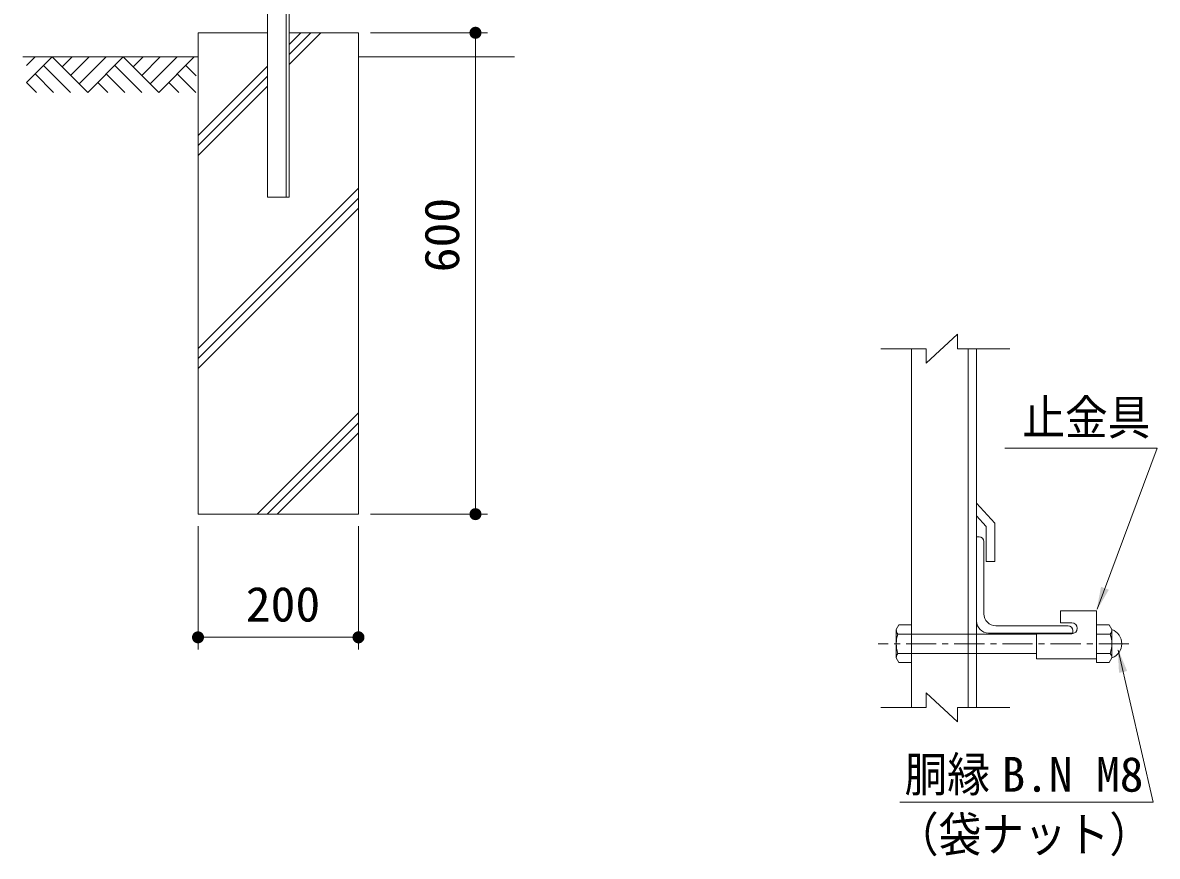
# Model space of a CAD drawing. Units: millimetres, scale not verified. Extents: x -4455 to 4455, y -3150 to 3150.
# Drawn here: x -70 to 1344, y -482 to 558 of the extents above; entities that cross this region are included whole.
import ezdxf
from ezdxf.enums import TextEntityAlignment as Align

# ---------------------------------------------------------------- set-up
doc = ezdxf.new("R2010")
doc.units = ezdxf.units.MM
doc.header["$LTSCALE"] = 30
doc.linetypes.add('DASHED', pattern=[7.5, 6, -1.5])
doc.linetypes.add('USER1', pattern=[2, 1.25, -0.25, 0.25, -0.25])
for name, color, linetype, lineweight in [('0-0_7詳細', 7, 'Continuous', 18), ('0-1_SUNPOU', 1, 'Continuous', 18), ('0-4_4基礎', 4, 'Continuous', 18), ('0-5_0', 1, 'Continuous', 18), ('0-6_5寸法', 1, 'Continuous', 18), ('0-7_1部材', 7, 'Continuous', 9), ('0-8_GL', 7, 'Continuous', 9)]:
    doc.layers.add(name, color=color, linetype=linetype, lineweight=lineweight)
doc.styles.add('ＭＳ ゴシック', font='')
doc.styles.get('ＭＳ ゴシック').set_extended_font_data('MS Gothic')

# ---------------------------------------------------------------- blocks, each defined once
blk = doc.blocks.new('GL-マーク')
at = {"layer": '0-5_0'}
for p, q in [((-418.12, -21.21), (-396.91, 0)), ((-418.12, -63.64), (-354.48, 0)), ((-354.48, 0), (-265.86, -88.62)), ((-304.52, 0), (-329.5, -24.98)), ((-262.09, 0), (-308.29, -46.2)), ((-219.67, 0), (-287.08, -67.41)), ((-177.24, 0), (-265.86, -88.62)), ((-177.24, 0), (-88.62, -88.62)), ((-127.28, 0), (-152.26, -24.98)), ((-84.85, 0), (-131.05, -46.19)), ((-42.43, 0), (-109.83, -67.41)), ((0, 0), (-88.62, -88.62)), ((-375.7, -21.21), (-308.29, -88.62)), ((-198.45, -21.21), (-131.05, -88.62)), ((4.99, -47.42), (-21.21, -21.21)), ((-396.91, -42.43), (-350.71, -88.62)), ((-219.67, -42.43), (-173.47, -88.62)), ((3.77, -88.62), (-42.43, -42.43)), ((-418.12, -63.64), (-393.14, -88.62)), ((-240.88, -63.64), (-215.9, -88.62)), ((-38.66, -88.62), (-63.64, -63.64))]:
    blk.add_line(p, q, dxfattribs=at)
blk = doc.blocks.new('M1')
at = {"layer": '0-1_SUNPOU'}
blk.add_line((-7.5, 0), (-57.86, 0), dxfattribs=at)
for points in [[(0, 0), (-7.5, 0), (-7.44, 0.94)], [(0, 0), (-7.44, -0.94), (-7.5, 0)], [(0, 0), (-7.44, 0.94), (-7.26, 1.87)], [(0, 0), (-7.26, -1.87), (-7.44, -0.94)], [(0, 0), (-7.26, 1.87), (-6.97, 2.76)], [(0, 0), (-6.97, -2.76), (-7.26, -1.87)], [(0, 0), (-6.97, 2.76), (-6.57, 3.61)], [(0, 0), (-6.57, -3.61), (-6.97, -2.76)], [(0, 0), (-6.57, 3.61), (-6.07, 4.41)], [(0, 0), (-6.07, -4.41), (-6.57, -3.61)], [(0, 0), (-6.07, 4.41), (-5.47, 5.13)], [(0, 0), (-5.47, -5.13), (-6.07, -4.41)], [(0, 0), (-5.47, 5.13), (-4.78, 5.78)], [(0, 0), (-4.78, -5.78), (-5.47, -5.13)], [(0, 0), (-4.78, 5.78), (-4.02, 6.33)], [(0, 0), (-4.02, -6.33), (-4.78, -5.78)], [(0, 0), (-4.02, 6.33), (-3.19, 6.79)], [(0, 0), (-3.19, -6.79), (-4.02, -6.33)], [(0, 0), (-3.19, 6.79), (-2.32, 7.13)], [(0, 0), (-2.32, -7.13), (-3.19, -6.79)], [(0, 0), (-2.32, 7.13), (-1.41, 7.37)], [(0, 0), (-1.41, -7.37), (-2.32, -7.13)], [(0, 0), (-1.41, 7.37), (-0.47, 7.49)], [(0, 0), (-0.47, -7.49), (-1.41, -7.37)], [(0, 0), (-0.47, 7.49), (0.47, 7.49)], [(0, 0), (0.47, -7.49), (-0.47, -7.49)], [(0, 0), (0.47, 7.49), (1.41, 7.37)], [(0, 0), (1.41, 7.37), (2.32, 7.13)], [(0, 0), (2.32, 7.13), (3.19, 6.79)], [(0, 0), (3.19, 6.79), (4.02, 6.33)], [(0, 0), (4.02, 6.33), (4.78, 5.78)], [(0, 0), (4.78, 5.78), (5.47, 5.13)], [(0, 0), (5.47, 5.13), (6.07, 4.41)], [(0, 0), (6.07, 4.41), (6.57, 3.61)], [(0, 0), (6.57, 3.61), (6.97, 2.76)], [(0, 0), (6.97, 2.76), (7.26, 1.87)], [(0, 0), (7.26, 1.87), (7.44, 0.94)], [(0, 0), (7.44, 0.94), (7.5, 0)], [(0, 0), (1.41, -7.37), (0.47, -7.49)], [(0, 0), (2.32, -7.13), (1.41, -7.37)], [(0, 0), (3.19, -6.79), (2.32, -7.13)], [(0, 0), (4.02, -6.33), (3.19, -6.79)], [(0, 0), (4.78, -5.78), (4.02, -6.33)], [(0, 0), (5.47, -5.13), (4.78, -5.78)], [(0, 0), (6.07, -4.41), (5.47, -5.13)], [(0, 0), (6.57, -3.61), (6.07, -4.41)], [(0, 0), (6.97, -2.76), (6.57, -3.61)], [(0, 0), (7.26, -1.87), (6.97, -2.76)], [(0, 0), (7.44, -0.94), (7.26, -1.87)], [(0, 0), (7.5, 0), (7.44, -0.94)]]:
    blk.add_solid(points, dxfattribs=at)

msp = doc.modelspace()

# ---------------------------------------------------------------- linework, layer by layer
at = {"layer": '0-0_7詳細', "color": 4}
for p, q in [((1056.01, 151.19), (999.45, 151.19)), ((1056.01, 151.19), (1056.01, 133.19)), ((1094.79, 151.19), (1160.06, 151.19)), ((1094.79, -313.95), (1056.01, -277.95)), ((1056.01, -295.95), (1056.01, -277.95)), ((1056.01, -295.95), (999.45, -295.95)), ((1094.79, -295.95), (1160.06, -295.95)), ((1094.79, -295.95), (1094.79, -313.95))]:
    msp.add_line(p, q, dxfattribs=at)
at = {"layer": '0-0_7詳細', "lineweight": 9}
for p, q in [((1037.83, -295.95), (1037.83, 151.19)), ((1108.33, -295.95), (1108.33, 151.19)), ((1118.83, -295.95), (1118.83, 151.19)), ((1118.83, -41.36), (1141.33, -66.34)), ((1118.83, -57.05), (1130.83, -70.37)), ((1130.83, -114.28), (1130.83, -70.37)), ((1141.33, -114.28), (1141.33, -66.34)), ((1118.83, -83.24), (1118.83, -188.24)), ((1118.83, -83.24), (1121.83, -83.24)), ((1127.83, -89.24), (1127.83, -179.24)), ((1141.33, -114.28), (1130.83, -114.28)), ((1223.26, -190.56), (1223.26, -175.56)), ((1223.26, -175.56), (1268.26, -175.56)), ((1268.26, -235.56), (1268.26, -175.56)), ((1018.63, -198.83), (1021.96, -193.07)), ((1021.96, -193.07), (1037.83, -193.07)), ((1037.83, -193.07), (1037.83, -240.11)), ((1142.83, -194.24), (1232.83, -194.24)), ((1223.26, -190.56), (1237.51, -190.56)), ((1268.26, -193.07), (1268.26, -240.11)), ((1284.13, -193.07), (1268.26, -193.07)), ((1287.46, -198.83), (1284.13, -193.07)), ((1018.63, -198.83), (1018.63, -234.35)), ((1020.69, -204.59), (1037.83, -204.59)), ((1118.83, -204.59), (1193.26, -204.59)), ((1133.83, -203.24), (1238.83, -203.24)), ((1193.26, -204.06), (1237.51, -204.06)), ((1193.26, -235.56), (1193.26, -204.06)), ((1238.83, -203.24), (1238.83, -200.24)), ((1285.4, -204.59), (1268.26, -204.59)), ((1287.46, -198.83), (1287.46, -234.35)), ((1018.63, -234.35), (1021.96, -240.11)), ((1020.69, -228.59), (1037.83, -228.59)), ((1021.96, -240.11), (1037.83, -240.11)), ((1118.83, -228.59), (1193.26, -228.59)), ((1193.26, -235.56), (1268.26, -235.56)), ((1285.4, -228.59), (1268.26, -228.59)), ((1284.13, -240.11), (1268.26, -240.11)), ((1287.46, -234.35), (1284.13, -240.11))]:
    msp.add_line(p, q, dxfattribs=at)
at = {"layer": '0-0_7詳細', "color": 3, "linetype": 'DASHED'}
for p, q in [((1037.83, -204.59), (1118.83, -204.59)), ((1037.83, -228.59), (1118.83, -228.59))]:
    msp.add_line(p, q, dxfattribs=at)
at = {"layer": '0-0_7詳細', "color": 1, "linetype": 'USER1'}
msp.add_line((1308.51, -216.59), (996.26, -216.59), dxfattribs=at)
at = {"layer": '0-0_7詳細', "color": 4}
msp.add_lwpolyline([(1094.79, 151.19), (1094.79, 169.19), (1056.01, 133.19)], dxfattribs=at)
at = {"layer": '0-0_7詳細', "color": 5}
for points in [[(1153.94, 27), (1344.03, 27), (1268.96, -173.68)], [(1023.09, -414.12), (1338.7, -414.12), (1295.13, -224.42)]]:
    msp.add_lwpolyline(points, dxfattribs=at)
at = {"layer": '0-0_7詳細', "lineweight": 9}
for centre, radius, start, end in [((1121.83, -89.24), 6, 0, 90), ((1142.83, -179.24), 15, 180, 270), ((1133.83, -188.24), 15, 180, 270), ((1232.83, -200.24), 6, 0, 90), ((1237.51, -197.31), 6.75, 270, 90), ((1027.72, -198.83), 9.09, 180, 219.3382), ((1054.63, -216.59), 36, 160.52878, 199.47122), ((1278.37, -198.83), 9.09, 320.6618, 0), ((1251.46, -216.59), 36, 340.52878, 19.47122), ((1280.64, -216.59), 19.02, 291.00774, 68.99226), ((1027.72, -234.35), 9.09, 140.6618, 180), ((1278.37, -234.35), 9.09, 0, 39.3382)]:
    msp.add_arc(centre, radius, start, end, dxfattribs=at)
at = {"layer": '0-0_7詳細', "color": 5}
for points in [[(1268.26, -175.56), (1273.89, -145.63), (1283.65, -149.28)], [(1294.68, -222.47), (1306.47, -250.55), (1296.32, -252.88)]]:
    msp.add_solid(points, dxfattribs=at)
at = {"layer": '0-4_4基礎', "color": 7, "lineweight": 9}
for p, q in [((148.38, 544.92), (234.88, 544.92)), ((148.38, 544.92), (148.38, -55.08)), ((148.38, 544.92), (220.38, 544.92)), ((261.88, 544.92), (348.38, 544.92)), ((276.38, 544.92), (348.38, 544.92)), ((348.38, 544.92), (348.38, -55.08)), ((148.38, -55.08), (348.38, -55.08))]:
    msp.add_line(p, q, dxfattribs=at)
at = {"layer": '0-4_4基礎'}
for p, q in [((261.88, 505.3), (301.5, 544.92)), ((261.88, 517.8), (289, 544.92)), ((261.88, 530.3), (276.5, 544.92)), ((148.38, 416.8), (234.88, 503.3)), ((148.38, 404.3), (234.88, 490.8)), ((148.38, 391.8), (234.88, 478.3)), ((148.38, 151.46), (348.38, 351.46)), ((148.38, 138.96), (348.38, 338.96)), ((148.38, 126.46), (348.38, 326.46)), ((222.05, -55.08), (348.38, 71.26)), ((234.55, -55.08), (348.38, 58.76)), ((247.05, -55.08), (348.38, 46.26))]:
    msp.add_line(p, q, dxfattribs=at)
at = {"layer": '0-6_5寸法'}
for p, q in [((363.38, 544.92), (509.21, 544.92)), ((494.21, -25.08), (494.21, 514.92)), ((363.38, -55.08), (509.21, -55.08)), ((148.38, -70.08), (148.38, -223.6)), ((348.38, -70.08), (348.38, -223.6)), ((178.38, -208.6), (318.38, -208.6))]:
    msp.add_line(p, q, dxfattribs=at)
at = {"layer": '0-7_1部材'}
for p, q in [((234.88, 1359.92), (234.88, 339.92)), ((258.38, 1359.92), (258.38, 339.92)), ((261.88, 1359.92), (261.88, 339.92)), ((234.88, 339.92), (261.88, 339.92))]:
    msp.add_line(p, q, dxfattribs=at)
at = {"layer": '0-8_GL'}
for p, q in [((148.38, 514.92), (-70.13, 514.92)), ((542.71, 514.92), (348.38, 514.92))]:
    msp.add_line(p, q, dxfattribs=at)

# ---------------------------------------------------------------- block references
at = {"layer": '0-6_5寸法'}
for p, rotation in [((494.21, 544.92), 90), ((494.21, -55.08), 270), ((148.38, -208.6), 180)]:
    msp.add_blockref('M1', p, dxfattribs=dict(at, rotation=rotation))
msp.add_blockref('M1', (348.38, -208.6), dxfattribs=at)
at = {"layer": '0-8_GL', "xscale": 0.5, "yscale": 0.5}
msp.add_blockref('GL-マーク', (143.79, 514.92), dxfattribs=at)

# ---------------------------------------------------------------- texts
at = {"layer": '0-0_7詳細', "color": 3, "style": 'ＭＳ ゴシック', "width": 0.9}
for s, p in [('止金具', (1175.85, 30.83)), ('胴縁', (1028.99, -414.01)), ('（袋ナット）', (1018.33, -488.89))]:
    msp.add_text(s, height=43.33, dxfattribs=at).set_placement(p, align=Align.BOTTOM_LEFT)
at = {"layer": '0-0_7詳細', "color": 3, "style": 'ＭＳ ゴシック'}
msp.add_text('B.N M8', height=43.33, dxfattribs=at).set_placement((1149.88, -414.01), align=Align.BOTTOM_LEFT)
at = {"layer": '0-6_5寸法', "color": 3, "style": 'ＭＳ ゴシック', "width": 1.05}
msp.add_text('600', height=43.33, rotation=90, dxfattribs=at).set_placement((486.87, 246.39), align=Align.BOTTOM_LEFT)
msp.add_text('200', height=43.33, dxfattribs=at).set_placement((207.88, -201.93), align=Align.BOTTOM_LEFT)

doc.saveas('drawing.dxf')
